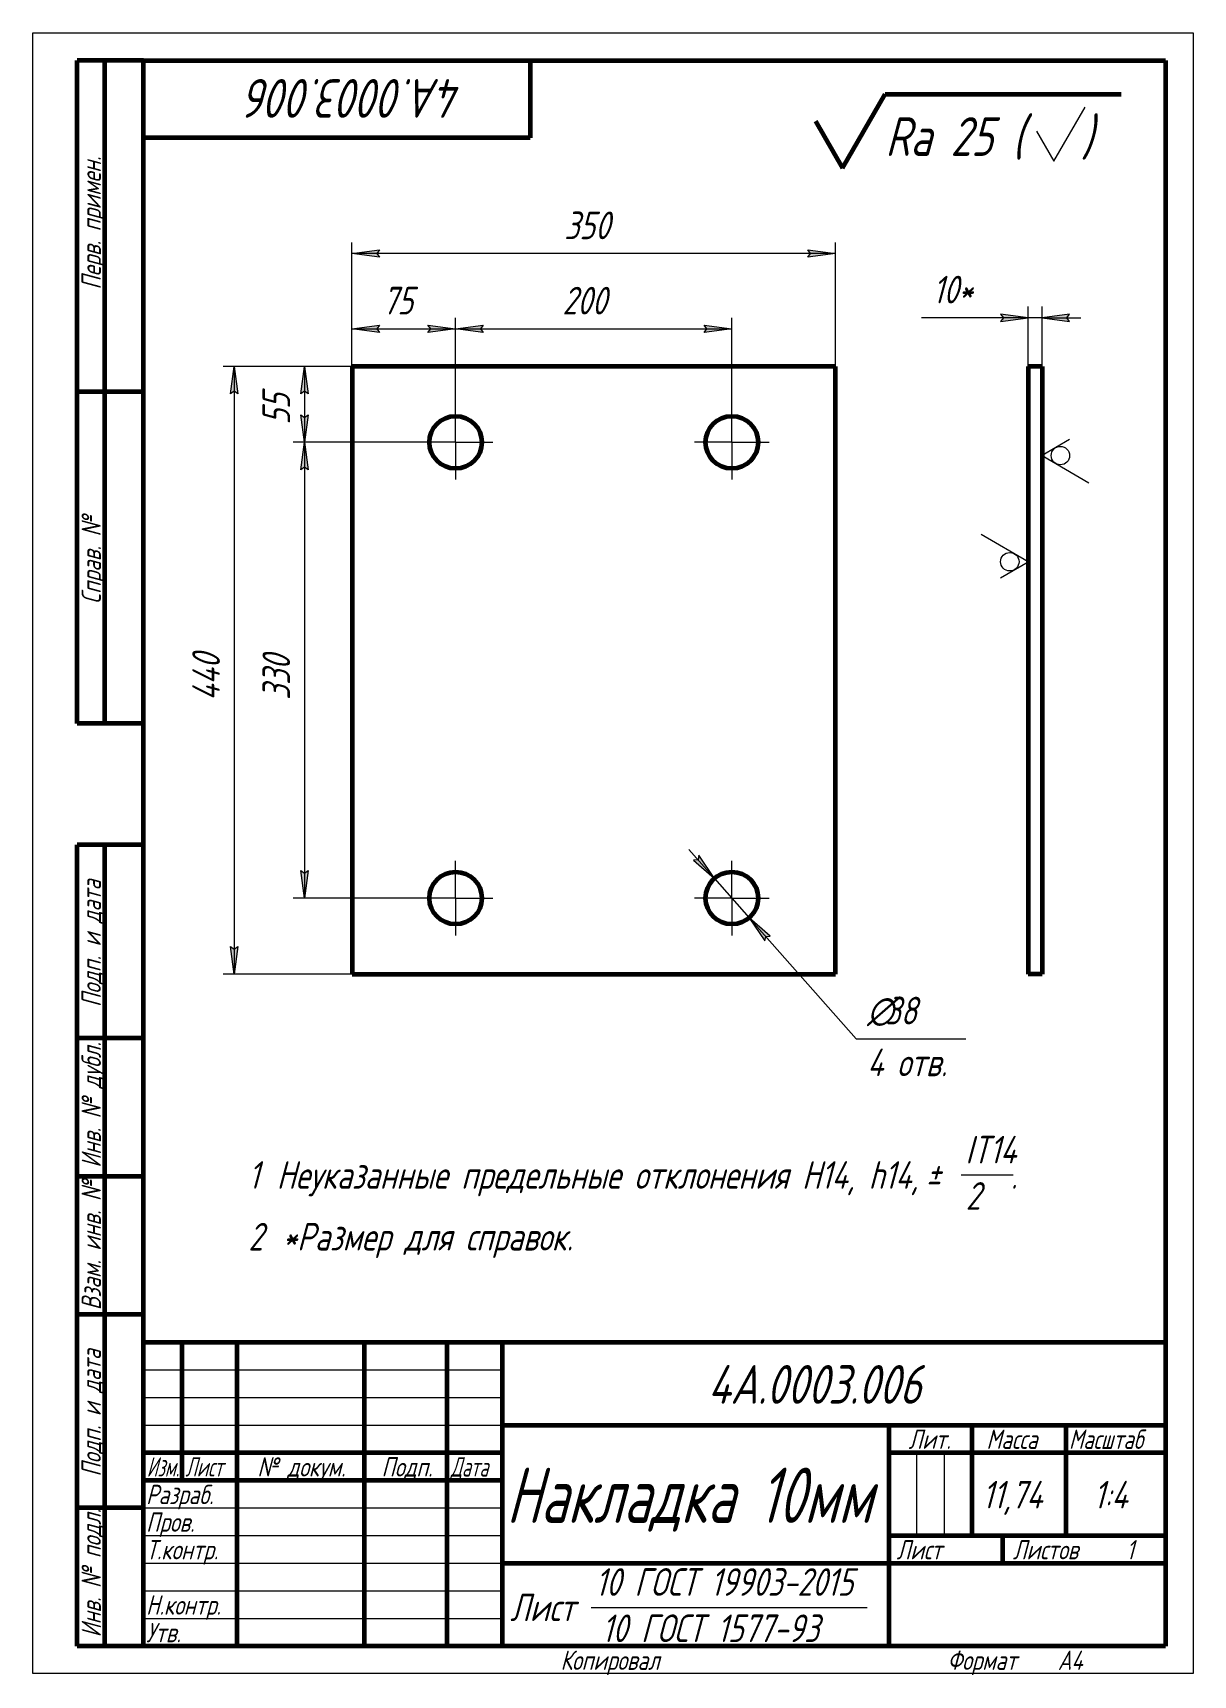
# Model space of a CAD drawing. Header units: millimetres. Extents: x 0 to 210, y 0 to 297.
import ezdxf

# ---------------------------------------------------------------- set-up
doc = ezdxf.new("R2010")
doc.units = ezdxf.units.MM
for name, pattern in [('K5LT_AXLED', [12, 7.5, -1.5, 1.5, -1.5]), ('K5LT_BASIC', [0]), ('K5LT_THIN', [0])]:
    doc.linetypes.add(name, pattern=pattern)
doc.layers.add('Системный слой', color=7, linetype='Continuous')
doc.layers.add('Системный слой (1)', color=7, linetype='Continuous', true_color=0x6c6c6c)
doc.styles.add('KDIMTEXTSTYLE', font='GOST_AU.SHX', dxfattribs={"width": 0.96, "oblique": 15, "height": 5})
doc.styles.add('KTEXTSTYLE', font='GOST_AU.SHX', dxfattribs={"width": 0.96, "height": 5})
doc.dimstyles.new('KDIMSTYLE (0.25)', dxfattribs={"dimtxt": 5, "dimasz": 1, "dimexe": 2, "dimexo": 0, "dimgap": 1, "dimtad": 1, "dimlfac": 4, "dimtxsty": 'KDIMTEXTSTYLE', "dimsah": 1, "dimcen": 0, "dimdle": 1, "dimadec": 0, "dimazin": 0, "dimtfac": 0.667, "dimtmove": 0, "dimatfit": 3, "dimfxl": 1, "dimtvp": 1, "dimtolj": 1, "dimtzin": 0, "dimarcsym": 0})

# ---------------------------------------------------------------- blocks, each defined once
blk = doc.blocks.new('D0')
at = {"layer": 'Системный слой (1)'}
for points in [[(123.37, 143.94), (120.55, 148.13), (120.39, 147.32), (119.57, 147.26)], [(133.46, 133.51), (129.66, 136.82), (132.48, 132.64), (132.64, 133.45)]]:
    blk.add_hatch(color=7, dxfattribs=at).paths.add_polyline_path(points)
at = {"layer": 'Системный слой (1)', "color": 7, "linetype": 'K5LT_THIN', "lineweight": 18}
for p, q in [((123.37, 143.94), (118.73, 149.19)), ((120.39, 147.32), (119.57, 147.26)), ((119.57, 147.26), (123.37, 143.94)), ((120.55, 148.13), (120.39, 147.32)), ((123.37, 143.94), (120.55, 148.13)), ((123.37, 143.94), (129.66, 136.82)), ((129.66, 136.82), (132.48, 132.64)), ((133.46, 133.51), (129.66, 136.82)), ((129.66, 136.82), (134.29, 131.58)), ((129.66, 136.82), (149, 114.93)), ((132.48, 132.64), (132.64, 133.45)), ((132.64, 133.45), (133.46, 133.51))]:
    blk.add_line(p, q, dxfattribs=at)
blk.add_wipeout([(151, 106.55), (151, 123.32), (166.24, 123.32), (166.24, 106.55)]).dxf.layer = 'Системный слой (1)'
blk.add_line((149, 114.93), (168.87, 114.93), dxfattribs=at)
at = {"layer": 'Системный слой (1)', "color": 7, "char_height": 5, "attachment_point": 1, "style": 'KTEXTSTYLE'}
for s, insert in [('\\H5.0;\\W1.000;\\Q15;\\Q15;\\W0.965;∅', (151, 122.52)), ('\\H5.0;\\W1.000;\\Q15;\\Q15;\\W0.965;38', (154.31, 122.52)), ('\\H5.0;\\W1.000;\\Q15;\\Q15;\\W0.965;4 отв.', (151, 113.14))]:
    blk.add_mtext(s, dxfattribs=dict(at, insert=insert))
blk = doc.blocks.new('KDIMARROW_01')
at = {"layer": 'Системный слой'}
blk.add_hatch(color=0, dxfattribs=at).paths.add_polyline_path([(0, 0), (-5, 0.66), (-4.5, 0), (-5, -0.66)])
at = {"layer": 'Системный слой', "color": 0, "linetype": 'K5LT_THIN', "lineweight": 18}
for p, q in [((-4.5, 0), (-5, 0.66)), ((-5, 0.66), (0, 0)), ((0, 0), (-5, -0.66)), ((-5, -0.66), (-4.5, 0)), ((0, 0), (-1, 0))]:
    blk.add_line(p, q, dxfattribs=at)
blk = doc.blocks.new('D1')
at = {"layer": 'Системный слой (1)'}
for points in [[(62.76, 256.4), (62.26, 257.06), (62.76, 257.72), (57.76, 257.06)], [(145.26, 257.06), (140.26, 257.72), (140.76, 257.06), (140.26, 256.4)]]:
    blk.add_hatch(color=7, dxfattribs=at).paths.add_polyline_path(points)
at = {"layer": 'Системный слой (1)', "color": 7, "linetype": 'K5LT_THIN', "lineweight": 18}
for p, q in [((57.76, 236.63), (57.76, 259.06)), ((145.26, 236.63), (145.26, 259.06)), ((57.76, 257.06), (62.76, 257.72)), ((62.76, 256.4), (57.76, 257.06)), ((62.76, 257.72), (62.26, 257.06)), ((62.26, 257.06), (62.76, 256.4)), ((140.76, 257.06), (140.26, 257.72)), ((140.26, 257.72), (145.26, 257.06)), ((145.26, 257.06), (140.26, 256.4)), ((140.26, 256.4), (140.76, 257.06))]:
    blk.add_line(p, q, dxfattribs=at)
blk.add_wipeout([(96.17, 258.06), (96.17, 265.44), (106.43, 265.44), (106.43, 258.06)]).dxf.layer = 'Системный слой (1)'
blk.add_line((145.26, 257.06), (57.76, 257.06), dxfattribs=at)
at = {"layer": 'Системный слой (1)', "color": 7, "insert": (96.17, 264.65), "char_height": 5, "attachment_point": 1, "style": 'KTEXTSTYLE'}
blk.add_mtext('\\H5.0;\\W1.000;\\Q15;\\Q15;\\W0.965;350', dxfattribs=at)
blk = doc.blocks.new('D2')
at = {"layer": 'Системный слой (1)'}
for points in [[(81.51, 242.78), (81.01, 243.44), (81.51, 244.1), (76.51, 243.44)], [(121.51, 242.78), (126.51, 243.44), (121.51, 244.1), (122.01, 243.44)]]:
    blk.add_hatch(color=7, dxfattribs=at).paths.add_polyline_path(points)
at = {"layer": 'Системный слой (1)', "color": 7, "linetype": 'K5LT_THIN', "lineweight": 18}
for p, q in [((76.51, 222.88), (76.51, 245.44)), ((76.51, 243.44), (81.51, 244.1)), ((81.51, 244.1), (81.01, 243.44)), ((122.01, 243.44), (121.51, 244.1)), ((121.51, 244.1), (126.51, 243.44)), ((126.51, 222.88), (126.51, 245.44)), ((81.51, 242.78), (76.51, 243.44)), ((81.01, 243.44), (81.51, 242.78)), ((126.51, 243.44), (121.51, 242.78)), ((121.51, 242.78), (122.01, 243.44))]:
    blk.add_line(p, q, dxfattribs=at)
blk.add_wipeout([(95.84, 244.44), (95.84, 251.82), (106.73, 251.82), (106.73, 244.44)]).dxf.layer = 'Системный слой (1)'
blk.add_line((76.51, 243.44), (126.51, 243.44), dxfattribs=at)
at = {"layer": 'Системный слой (1)', "color": 7, "insert": (95.84, 251.03), "char_height": 5, "attachment_point": 1, "style": 'KTEXTSTYLE'}
blk.add_mtext('\\H5.0;\\W1.000;\\Q15;\\Q15;\\W0.965;200', dxfattribs=at)
blk = doc.blocks.new('D3')
at = {"layer": 'Системный слой (1)'}
for points in [[(37.1, 231.63), (36.44, 236.63), (35.78, 231.63), (36.44, 232.13)], [(36.44, 126.63), (37.1, 131.63), (36.44, 131.13), (35.78, 131.63)]]:
    blk.add_hatch(color=7, dxfattribs=at).paths.add_polyline_path(points)
at = {"layer": 'Системный слой (1)', "color": 7, "linetype": 'K5LT_THIN', "lineweight": 18}
for p, q in [((57.76, 236.63), (34.44, 236.63)), ((35.78, 231.63), (36.44, 236.63)), ((36.44, 236.63), (37.1, 231.63)), ((36.44, 232.13), (35.78, 231.63)), ((37.1, 231.63), (36.44, 232.13)), ((36.44, 126.63), (35.78, 131.63)), ((35.78, 131.63), (36.44, 131.13)), ((36.44, 131.13), (37.1, 131.63)), ((37.1, 131.63), (36.44, 126.63)), ((57.76, 126.63), (34.44, 126.63))]:
    blk.add_line(p, q, dxfattribs=at)
blk.add_wipeout([(35.44, 176.09), (28.06, 176.09), (28.06, 186.73), (35.44, 186.73)]).dxf.layer = 'Системный слой (1)'
blk.add_line((36.44, 236.63), (36.44, 126.63), dxfattribs=at)
at = {"layer": 'Системный слой (1)', "color": 7, "insert": (28.85, 176.09), "char_height": 5, "attachment_point": 1, "rotation": 90, "style": 'KTEXTSTYLE'}
blk.add_mtext('\\H5.0;\\W1.000;\\Q15;\\Q15;\\W0.965;440', dxfattribs=at)
blk = doc.blocks.new('D4')
at = {"layer": 'Системный слой (1)'}
for points in [[(49.8, 217.88), (49.14, 222.88), (48.49, 217.88), (49.14, 218.38)], [(49.14, 140.38), (49.8, 145.38), (49.14, 144.88), (48.49, 145.38)]]:
    blk.add_hatch(color=7, dxfattribs=at).paths.add_polyline_path(points)
at = {"layer": 'Системный слой (1)', "color": 7, "linetype": 'K5LT_THIN', "lineweight": 18}
for p, q in [((76.51, 222.88), (47.14, 222.88)), ((48.49, 217.88), (49.14, 222.88)), ((49.14, 222.88), (49.8, 217.88)), ((49.14, 218.38), (48.49, 217.88)), ((49.8, 217.88), (49.14, 218.38)), ((49.14, 140.38), (48.49, 145.38)), ((48.49, 145.38), (49.14, 144.88)), ((49.14, 144.88), (49.8, 145.38)), ((49.8, 145.38), (49.14, 140.38)), ((76.51, 140.38), (47.14, 140.38))]:
    blk.add_line(p, q, dxfattribs=at)
blk.add_wipeout([(48.14, 176.23), (40.76, 176.23), (40.76, 186.61), (48.14, 186.61)]).dxf.layer = 'Системный слой (1)'
blk.add_line((49.14, 222.88), (49.14, 140.38), dxfattribs=at)
at = {"layer": 'Системный слой (1)', "color": 7, "insert": (41.56, 176.23), "char_height": 5, "attachment_point": 1, "rotation": 90, "style": 'KTEXTSTYLE'}
blk.add_mtext('\\H5.0;\\W1.000;\\Q15;\\Q15;\\W0.965;330', dxfattribs=at)
blk = doc.blocks.new('D5')
at = {"layer": 'Системный слой (1)', "color": 7, "linetype": 'K5LT_THIN', "lineweight": 18}
for p, q in [((57.76, 236.63), (47.14, 236.63)), ((76.51, 222.88), (47.14, 222.88))]:
    blk.add_line(p, q, dxfattribs=at)
blk.add_wipeout([(48.14, 226.07), (40.76, 226.07), (40.76, 233.15), (48.14, 233.15)]).dxf.layer = 'Системный слой (1)'
at = {"layer": 'Системный слой (1)'}
for points in [[(49.8, 231.63), (49.14, 236.63), (48.49, 231.63), (49.14, 232.13)], [(49.14, 222.88), (49.8, 227.88), (49.14, 227.38), (48.49, 227.88)]]:
    blk.add_hatch(color=7, dxfattribs=at).paths.add_polyline_path(points)
at = {"layer": 'Системный слой (1)', "color": 7, "linetype": 'K5LT_THIN', "lineweight": 18}
for p, q in [((48.49, 231.63), (49.14, 236.63)), ((49.14, 236.63), (49.8, 231.63)), ((49.14, 236.63), (49.14, 222.88)), ((49.14, 232.13), (48.49, 231.63)), ((49.8, 231.63), (49.14, 232.13)), ((49.14, 222.88), (48.49, 227.88)), ((48.49, 227.88), (49.14, 227.38)), ((49.14, 227.38), (49.8, 227.88)), ((49.8, 227.88), (49.14, 222.88))]:
    blk.add_line(p, q, dxfattribs=at)
at = {"layer": 'Системный слой (1)', "color": 7, "insert": (41.56, 226.07), "char_height": 5, "attachment_point": 1, "rotation": 90, "style": 'KTEXTSTYLE'}
blk.add_mtext('\\H5.0;\\W1.000;\\Q15;\\Q15;\\W0.965;55', dxfattribs=at)
blk = doc.blocks.new('D6')
at = {"layer": 'Системный слой (1)', "color": 7, "linetype": 'K5LT_THIN', "lineweight": 18}
for p, q in [((57.76, 236.63), (57.76, 245.44)), ((76.51, 222.88), (76.51, 245.44))]:
    blk.add_line(p, q, dxfattribs=at)
blk.add_wipeout([(63.25, 244.44), (63.25, 251.82), (70.71, 251.82), (70.71, 244.44)]).dxf.layer = 'Системный слой (1)'
at = {"layer": 'Системный слой (1)'}
for points in [[(62.76, 242.78), (62.26, 243.44), (62.76, 244.1), (57.76, 243.44)], [(76.51, 243.44), (71.51, 244.1), (72.01, 243.44), (71.51, 242.78)]]:
    blk.add_hatch(color=7, dxfattribs=at).paths.add_polyline_path(points)
at = {"layer": 'Системный слой (1)', "color": 7, "linetype": 'K5LT_THIN', "lineweight": 18}
for p, q in [((57.76, 243.44), (62.76, 244.1)), ((62.76, 244.1), (62.26, 243.44)), ((72.01, 243.44), (71.51, 244.1)), ((71.51, 244.1), (76.51, 243.44)), ((62.76, 242.78), (57.76, 243.44)), ((57.76, 243.44), (76.51, 243.44)), ((62.26, 243.44), (62.76, 242.78)), ((76.51, 243.44), (71.51, 242.78)), ((71.51, 242.78), (72.01, 243.44))]:
    blk.add_line(p, q, dxfattribs=at)
at = {"layer": 'Системный слой (1)', "color": 7, "insert": (63.25, 251.03), "char_height": 5, "attachment_point": 1, "style": 'KTEXTSTYLE'}
blk.add_mtext('\\H5.0;\\W1.000;\\Q15;\\Q15;\\W0.965;75', dxfattribs=at)
blk = doc.blocks.new('U0')
at = {"layer": 'Системный слой (1)', "color": 30, "linetype": 'K5LT_AXLED', "lineweight": 18, "true_color": 0xff8000}
for q in [(76.51, 147.13), (69.76, 140.38), (83.26, 140.38), (76.51, 133.63)]:
    blk.add_line((76.51, 140.38), q, dxfattribs=at)
blk = doc.blocks.new('U1')
at = {"layer": 'Системный слой (1)', "color": 30, "linetype": 'K5LT_AXLED', "lineweight": 18, "true_color": 0xff8000}
for q in [(76.51, 229.63), (69.76, 222.88), (83.26, 222.88), (76.51, 216.13)]:
    blk.add_line((76.51, 222.88), q, dxfattribs=at)
blk = doc.blocks.new('U2')
at = {"layer": 'Системный слой (1)', "color": 30, "linetype": 'K5LT_AXLED', "lineweight": 18, "true_color": 0xff8000}
for q in [(126.51, 147.13), (119.76, 140.38), (133.26, 140.38), (126.51, 133.63)]:
    blk.add_line((126.51, 140.38), q, dxfattribs=at)
blk = doc.blocks.new('U3')
at = {"layer": 'Системный слой (1)', "color": 30, "linetype": 'K5LT_AXLED', "lineweight": 18, "true_color": 0xff8000}
for q in [(126.51, 229.63), (119.76, 222.88), (133.26, 222.88), (126.51, 216.13)]:
    blk.add_line((126.51, 222.88), q, dxfattribs=at)
blk = doc.blocks.new('D7')
at = {"layer": 'Системный слой (1)'}
for points in [[(175.15, 244.78), (180.15, 245.44), (175.15, 246.1), (175.65, 245.44)], [(187.15, 245.44), (187.65, 246.1), (182.65, 245.44), (187.65, 244.78)]]:
    blk.add_hatch(color=7, dxfattribs=at).paths.add_polyline_path(points)
at = {"layer": 'Системный слой (1)', "color": 7, "linetype": 'K5LT_THIN', "lineweight": 18}
for p, q in [((180.15, 236.63), (180.15, 247.44)), ((182.65, 236.63), (182.65, 247.44)), ((180.15, 245.44), (175.15, 246.1)), ((175.15, 246.1), (175.65, 245.44)), ((175.65, 245.44), (175.15, 244.78)), ((175.15, 244.78), (180.15, 245.44)), ((180.15, 245.44), (175.15, 245.44)), ((182.65, 245.44), (180.15, 245.44)), ((187.65, 246.1), (182.65, 245.44)), ((182.65, 245.44), (187.65, 244.78)), ((182.65, 245.44), (189.65, 245.44)), ((187.15, 245.44), (187.65, 246.1)), ((187.65, 244.78), (187.15, 245.44))]:
    blk.add_line(p, q, dxfattribs=at)
blk.add_wipeout([(162.86, 246.44), (162.86, 253.82), (172.74, 253.82), (172.74, 246.44)]).dxf.layer = 'Системный слой (1)'
for p, q in [((175.15, 245.44), (160.86, 245.44)), ((180.15, 245.44), (173.15, 245.44))]:
    blk.add_line(p, q, dxfattribs=at)
at = {"layer": 'Системный слой (1)', "color": 7, "insert": (162.86, 253.03), "char_height": 5, "attachment_point": 1, "style": 'KTEXTSTYLE'}
blk.add_mtext('\\H5.0;\\W1.000;\\Q15;\\Q15;\\W0.965;10*', dxfattribs=at)
blk = doc.blocks.new('U4')
at = {"layer": 'Системный слой (1)', "color": 7, "linetype": 'K5LT_THIN', "lineweight": 18}
for p, q in [((180.15, 201.27), (171.65, 206.18)), ((175.15, 198.38), (180.15, 201.27))]:
    blk.add_line(p, q, dxfattribs=at)
blk.add_arc((176.82, 201.27), 1.67, 0, 360, dxfattribs=at)
blk = doc.blocks.new('U5')
at = {"layer": 'Системный слой (1)', "color": 7, "linetype": 'K5LT_THIN', "lineweight": 18}
for p, q in [((187.65, 223.37), (182.65, 220.48)), ((182.65, 220.48), (191.15, 215.57))]:
    blk.add_line(p, q, dxfattribs=at)
blk.add_arc((185.98, 220.48), 1.67, 0, 360, dxfattribs=at)
blk = doc.blocks.new('U6')
at = {"color": 7, "linetype": 'K5LT_THIN', "lineweight": 18}
for p, q in [((0, 0), (0, 297)), ((0, 297), (210, 297)), ((210, 297), (210, 0)), ((20, 55), (85, 55)), ((20, 50), (85, 50)), ((20, 45), (85, 45)), ((159.96, 25), (159.96, 40)), ((164.98, 25), (164.98, 40)), ((20, 30), (85, 30)), ((20, 25), (85, 25)), ((20, 20), (85, 20)), ((20, 15), (85, 15)), ((101.03, 12), (151.03, 12)), ((20, 10), (85, 10)), ((210, 0), (0, 0))]:
    blk.add_line(p, q, dxfattribs=at)
at = {"color": 150, "linetype": 'K5LT_BASIC', "lineweight": 60, "true_color": 0x0080ff}
for p, q in [((8, 172), (8, 292)), ((20, 292), (8, 292)), ((13, 172), (13, 292)), ((20, 5), (20, 292)), ((20, 292), (205, 292)), ((90, 292), (90, 278)), ((205, 292), (205, 5)), ((90, 278), (20, 278)), ((20, 232), (8, 232)), ((20, 172), (8, 172)), ((8, 5), (8, 150)), ((20, 150), (8, 150)), ((13, 5), (13, 150)), ((20, 115), (8, 115)), ((20, 90), (8, 90)), ((20, 65), (8, 65)), ((20, 60), (205, 60)), ((20, 5), (20, 60)), ((27, 35), (27, 60)), ((37, 5), (37, 60)), ((60, 5), (60, 60)), ((75, 5), (75, 60)), ((85, 5), (85, 60)), ((85, 45), (205, 45)), ((155, 5), (155, 45)), ((170, 25), (170, 45)), ((187, 25), (187, 45)), ((20, 40), (85, 40)), ((155, 40), (170, 40)), ((170, 40), (205, 40)), ((20, 35), (85, 35)), ((20, 30), (8, 30)), ((155, 25), (205, 25)), ((175.57, 20), (175.57, 25)), ((85, 20), (155, 20)), ((155, 20), (205, 20)), ((20, 5), (8, 5)), ((205, 5), (20, 5))]:
    blk.add_line(p, q, dxfattribs=at)
at = {"color": 7, "attachment_point": 1, "style": 'KTEXTSTYLE'}
for s, insert, char_height, rotation in [('\\H5.0;\\W1.000;\\Q15;\\Q15;\\W0.965;\\H7.00;4А.0003.006', (77.85, 281.64), 7, 180), ('\\H5.0;\\W1.000;\\Q15;\\Q15;\\W0.965;\\H3.50;Перв. примен.', (8.82, 250.52), 3.5, 90), ('\\H5.0;\\W1.000;\\Q15;\\Q15;\\W0.965;\\H3.50;Справ. №', (8.82, 193.63), 3.5, 90), ('\\H5.0;\\W1.000;\\Q15;\\Q15;\\W0.965;\\H3.50;Подп. и дата', (8.82, 120.66), 3.5, 90), ('\\H5.0;\\W1.000;\\Q15;\\Q15;\\W0.965;\\H3.50;Инв. № дубл.', (8.82, 91.57), 3.5, 90), ('\\H5.0;\\W1.000;\\Q15;\\Q15;\\W0.965;\\H3.50;Взам. инв. №', (8.82, 65.8), 3.5, 90), ('\\H5.0;\\W1.000;\\Q15;\\Q15;\\W0.965;\\H3.50;Подп. и дата', (8.82, 35.66), 3.5, 90), ('\\H5.0;\\W1.000;\\Q15;\\Q15;\\W0.965;\\H3.50;Инв. № подл.', (8.82, 6.57), 3.5, 90)]:
    blk.add_mtext(s, dxfattribs=dict(at, insert=insert, char_height=char_height, rotation=rotation))
for s, insert, char_height in [('\\H5.0;\\W1.000;\\Q15;\\Q15;\\W0.965;\\H7.00;4А.0003.006', (122.15, 55.86), 7), ('\\H5.0;\\W1.000;\\Q15;\\Q15;\\W0.965;\\H3.50;Лит.', (158.47, 44.18), 3.5), ('\\H5.0;\\W1.000;\\Q15;\\Q15;\\W0.965;\\H3.50;Масса', (172.58, 44.18), 3.5), ('\\H5.0;\\W1.000;\\Q15;\\Q15;\\W0.930;\\H3.50;Масштаб', (187.52, 44.18), 3.5), ('\\H5.0;\\W1.000;\\Q15;\\Q15;\\W0.784;\\H3.50;Изм.', (20.62, 39.18), 3.5), ('\\H5.0;\\W1.000;\\Q15;\\Q15;\\W0.799;\\H3.50;Лист', (27.61, 39.18), 3.5), ('\\H5.0;\\W1.000;\\Q15;\\Q15;\\W0.965;\\H3.50;№ докум.', (40.63, 39.18), 3.5), ('\\H5.0;\\W1.000;\\Q15;\\Q15;\\W0.965;\\H3.50;Подп.', (63.1, 39.18), 3.5), ('\\H5.0;\\W1.000;\\Q15;\\Q15;\\W0.799;\\H3.50;Дата', (75.61, 39.18), 3.5), ('\\H5.0;\\W1.000;\\Q15;\\Q15;\\W0.863;\\H10.00;Накладка 10мм', (85.69, 37.29), 10), ('\\H5.0;\\W1.000;\\Q15;\\Q15;\\W0.965;\\H3.50;Разраб.', (20.5, 34.18), 3.5), ('\\H5.0;\\W1.000;\\Q15;\\Q15;\\W0.965;11,74', (171.84, 34.9), 5), ('\\H5.0;\\W1.000;\\Q15;\\Q15;\\W0.965;{\\c16711680;1:4}', (191.98, 34.9), 5), ('\\H5.0;\\W1.000;\\Q15;\\Q15;\\W0.965;\\H3.50;Пров.', (20.5, 29.18), 3.5), ('\\H5.0;\\W1.000;\\Q15;\\Q15;\\W0.965;\\H3.50;Т.контр.', (20.5, 24.18), 3.5), ('\\H5.0;\\W1.000;\\Q15;\\Q15;\\W0.965;\\H3.50;Лист', (156.32, 24.18), 3.5), ('\\H5.0;\\W1.000;\\Q15;\\Q15;\\W0.965;\\H3.50;Листов', (177.36, 24.18), 3.5), ('\\H5.0;\\W1.000;\\Q15;\\Q15;\\W0.965;\\H3.50;1', (197.91, 24.18), 3.5), ('\\H5.0;\\W1.000;\\Q15;\\Q15;\\W0.965;10 ГОСТ 19903-2015', (101.79, 19.09), 5), ('\\H5.0;\\W1.000;\\Q15;\\Q15;\\W0.965;\\H3.50;Н.контр.', (20.5, 14.18), 3.5), ('\\H5.0;\\W1.000;\\Q15;\\Q15;\\W0.965;Лист', (86.39, 14.5), 5), ('\\H5.0;\\W1.000;\\Q15;\\Q15;\\W0.965;\\H3.50;Утв.', (20.5, 9.18), 3.5), ('\\H5.0;\\W1.000;\\Q15;\\Q15;\\W0.965;10 ГОСТ 1577-93', (102.97, 10.71), 5), ('\\H5.0;\\W1.000;\\Q15;\\Q15;\\W0.965;\\H3.50;Копировал', (95.5, 4.18), 3.5), ('\\H5.0;\\W1.000;\\Q15;\\Q15;\\W0.965;\\H3.50;Формат', (165.5, 4.18), 3.5), ('\\H5.0;\\W1.000;\\Q15;\\Q15;\\W0.965;\\H3.50;A4', (185.5, 4.18), 3.5)]:
    blk.add_mtext(s, dxfattribs=dict(at, insert=insert, char_height=char_height))
blk = doc.blocks.new('U7')
at = {"color": 7, "linetype": 'K5LT_THIN', "lineweight": 18}
blk.add_line((168.03, 90.26), (177.42, 90.26), dxfattribs=at)
at = {"color": 7, "char_height": 5, "attachment_point": 1, "style": 'KTEXTSTYLE'}
for s, insert in [('\\H5.0;\\W1.000;\\Q15;\\Q15;\\W0.965;IT14', (168.79, 97.35)), ('\\H5.0;\\W1.000;\\Q15;\\Q15;\\W0.965;1', (39, 92.76)), ('\\H5.0;\\W1.000;\\Q15;\\Q15;\\W0.965;Неуказанные предельные отклонения H14, h14, ', (44.12, 92.76)), ('\\H5.0;\\W1.000;\\Q15;\\Q15;\\W0.965; ', (164.5, 92.76)), ('\\H5.0;\\W1.000;\\Q15;\\Q15;\\W0.965;±', (161.59, 92.76)), ('\\H5.0;\\W1.000;\\Q15;\\Q15;\\W0.965;2', (168.85, 88.97)), ('\\H5.0;\\W1.000;\\Q15;\\Q15;\\W0.965;.', (177.01, 92.76)), ('\\H5.0;\\W1.000;\\Q15;\\Q15;\\W0.965;2', (39, 81.59)), ('\\H5.0;\\W1.000;\\Q15;\\Q15;\\W0.965;*Размер для справок.', (45.17, 81.59))]:
    blk.add_mtext(s, dxfattribs=dict(at, insert=insert))
blk = doc.blocks.new('U8')
at = {"color": 150, "linetype": 'K5LT_BASIC', "lineweight": 60, "true_color": 0x0080ff}
for p, q in [((146.55, 272.51), (154.28, 285.91)), ((154.28, 285.91), (197, 285.91)), ((141.64, 281.01), (146.55, 272.51))]:
    blk.add_line(p, q, dxfattribs=at)
at = {"color": 7, "linetype": 'K5LT_THIN', "lineweight": 18}
for p, q in [((184.77, 273.77), (190.45, 283.57)), ((181.67, 279.21), (184.77, 273.77))]:
    blk.add_line(p, q, dxfattribs=at)
at = {"color": 7, "char_height": 7, "attachment_point": 1, "style": 'KTEXTSTYLE'}
for s, insert in [('\\H5.0;\\W1.000;\\Q15;\\Q15;\\W0.965;\\H7.00;Ra 25 (', (154.28, 281.73)), ('\\H5.0;\\W1.000;\\Q15;\\Q15;\\W0.965;\\H7.00;)', (189.75, 281.73))]:
    blk.add_mtext(s, dxfattribs=dict(at, insert=insert))

msp = doc.modelspace()

# ---------------------------------------------------------------- linework, layer by layer
at = {"layer": 'Системный слой (1)', "color": 150, "linetype": 'K5LT_BASIC', "lineweight": 60, "true_color": 0x0080ff}
for p, q in [((57.7643, 236.6341), (57.7643, 126.6341)), ((145.2643, 236.6341), (57.7643, 236.6341)), ((145.2643, 126.6341), (145.2643, 236.6341)), ((180.1495, 236.6341), (180.1495, 126.6341)), ((182.6495, 236.6341), (180.1495, 236.6341)), ((182.6495, 236.6341), (182.6495, 126.6341)), ((57.7643, 126.6341), (145.2643, 126.6341)), ((182.6495, 126.6341), (180.1495, 126.6341))]:
    msp.add_line(p, q, dxfattribs=at)

# ---------------------------------------------------------------- block references
msp.add_blockref('U8', (0, 0))
at = {"layer": 'Системный слой (1)'}
for name in ['U5', 'U4']:
    msp.add_blockref(name, (0, 0), dxfattribs=at)

# ---------------------------------------------------------------- next in the draw order: dimensions: what is measured, and where the dimension line sits
at = {"layer": 'Системный слой (1)', "color": 7}
for base, p1, p2, override, picture, middle in [((145.2643, 257.0588), (57.7643, 236.6341), (145.2643, 236.6341), {"dimexo": 0, "dimpost": '\\H5.0;\\W0.965;\\Q15;<>', "dimblk1": 'KDIMARROW_01', "dimblk2": 'KDIMARROW_01', "dimse1": 0, "dimse2": 0, "dimclrt": 7, "dimtol": 1, "dimtp": 0, "dimtm": 0, "dimtdec": 5, "dimtolj": 1}, 'D1', (101.5143, 257.0588)), ((182.6495, 245.4375), (180.1495, 236.6341), (182.6495, 236.6341), {"dimexo": 0, "dimtoh": 1, "dimpost": '\\H5.0;\\W0.965;\\Q15;<>\\H5.0;\\W0.965;\\Q15;\\Q15;*', "dimblk1": 'KDIMARROW_01', "dimblk2": 'KDIMARROW_01', "dimse1": 0, "dimse2": 0, "dimclrt": 7, "dimtol": 1, "dimtp": 0, "dimtm": 0, "dimtdec": 5, "dimtmove": 1, "dimtolj": 1}, 'D7', (168.0062, 245.4375))]:
    dim = msp.add_linear_dim(base=base, p1=p1, p2=p2, angle=180, dimstyle='KDIMSTYLE (0.25)', override=override, dxfattribs=at)
    dim.commit()
    dim.dimension.update_dxf_attribs({"geometry": picture, "text_midpoint": middle, "dimtype": 160})
dim = msp.add_diameter_dim_2p(p1=(113.9348, 154.6233), p2=(139.0939, 126.1449), dimstyle='KDIMSTYLE (0.25)', override={"dimtih": 1, "dimtoh": 1, "dimpost": '\\H5.0;\\W0.965;\\Q15;<>\\X\\H5.0;\\W0.965;\\Q15;\\Q15;4 отв.', "dimblk1": 'KDIMARROW_01', "dimblk2": 'KDIMARROW_01', "dimclrt": 7, "dimtol": 1, "dimtp": 0, "dimtm": 0, "dimtdec": 5, "dimtmove": 1, "dimatfit": 2, "dimtolj": 1}, dxfattribs=at)
dim.commit()
dim.dimension.update_dxf_attribs({"geometry": 'D0', "text_midpoint": (150.9978, 114.9343)})

# ---------------------------------------------------------------- next in the draw order: linework, layer by layer
at = {"layer": 'Системный слой (1)', "color": 150, "linetype": 'K5LT_BASIC', "lineweight": 60, "true_color": 0x0080ff}
msp.add_circle((126.5143, 140.3841), 4.75, dxfattribs=at)

# ---------------------------------------------------------------- next in the draw order: block references
msp.add_blockref('U7', (0, 0))
at = {"layer": 'Системный слой (1)'}
msp.add_blockref('U2', (0, 0), dxfattribs=at)

# ---------------------------------------------------------------- next in the draw order: dimensions: what is measured, and where the dimension line sits
at = {"layer": 'Системный слой (1)', "color": 7}
dim = msp.add_linear_dim(base=(76.5143, 243.4375), p1=(126.5143, 222.8841), p2=(76.5143, 222.8841), dimstyle='KDIMSTYLE (0.25)', override={"dimexo": 0, "dimpost": '\\H5.0;\\W0.965;\\Q15;<>', "dimblk1": 'KDIMARROW_01', "dimblk2": 'KDIMARROW_01', "dimse1": 0, "dimse2": 0, "dimclrt": 7, "dimtol": 1, "dimtp": 0, "dimtm": 0, "dimtdec": 5, "dimtolj": 1}, dxfattribs=at)
dim.commit()
dim.dimension.update_dxf_attribs({"geometry": 'D2', "text_midpoint": (101.5143, 243.4375), "dimtype": 160})
dim = msp.add_linear_dim(base=(36.4395, 236.6341), p1=(57.7643, 126.6341), p2=(57.7643, 236.6341), angle=270, dimstyle='KDIMSTYLE (0.25)', override={"dimexo": 0, "dimpost": '\\H5.0;\\W0.965;\\Q15;<>', "dimblk1": 'KDIMARROW_01', "dimblk2": 'KDIMARROW_01', "dimse1": 0, "dimse2": 0, "dimclrt": 7, "dimtol": 1, "dimtp": 0, "dimtm": 0, "dimtdec": 5, "dimtolj": 1}, dxfattribs=at)
dim.commit()
dim.dimension.update_dxf_attribs({"geometry": 'D3', "text_midpoint": (36.4395, 181.6341), "dimtype": 160})

# ---------------------------------------------------------------- next in the draw order: linework, layer by layer
at = {"layer": 'Системный слой (1)', "color": 150, "linetype": 'K5LT_BASIC', "lineweight": 60, "true_color": 0x0080ff}
msp.add_circle((126.5143, 222.8841), 4.75, dxfattribs=at)

# ---------------------------------------------------------------- next in the draw order: block references
at = {"layer": 'Системный слой (1)'}
msp.add_blockref('U3', (0, 0), dxfattribs=at)

# ---------------------------------------------------------------- next in the draw order: dimensions: what is measured, and where the dimension line sits
at = {"layer": 'Системный слой (1)', "color": 7}
dim = msp.add_linear_dim(base=(49.1433, 222.8841), p1=(76.5143, 140.3841), p2=(76.5143, 222.8841), angle=90, dimstyle='KDIMSTYLE (0.25)', override={"dimexo": 0, "dimpost": '\\H5.0;\\W0.965;\\Q15;<>', "dimblk1": 'KDIMARROW_01', "dimblk2": 'KDIMARROW_01', "dimse1": 0, "dimse2": 0, "dimclrt": 7, "dimtol": 1, "dimtp": 0, "dimtm": 0, "dimtdec": 5, "dimtolj": 1}, dxfattribs=at)
dim.commit()
dim.dimension.update_dxf_attribs({"geometry": 'D4', "text_midpoint": (49.1433, 181.6341), "dimtype": 160})

# ---------------------------------------------------------------- next in the draw order: linework, layer by layer
at = {"layer": 'Системный слой (1)', "color": 150, "linetype": 'K5LT_BASIC', "lineweight": 60, "true_color": 0x0080ff}
msp.add_circle((76.5143, 140.3841), 4.75, dxfattribs=at)

# ---------------------------------------------------------------- next in the draw order: block references
at = {"layer": 'Системный слой (1)'}
msp.add_blockref('U0', (0, 0), dxfattribs=at)

# ---------------------------------------------------------------- next in the draw order: dimensions: what is measured, and where the dimension line sits
at = {"layer": 'Системный слой (1)', "color": 7}
dim = msp.add_linear_dim(base=(49.1433, 236.6341), p1=(76.5143, 222.8841), p2=(57.7643, 236.6341), angle=90, dimstyle='KDIMSTYLE (0.25)', override={"dimexo": 0, "dimpost": '\\H5.0;\\W0.965;\\Q15;<>', "dimblk1": 'KDIMARROW_01', "dimblk2": 'KDIMARROW_01', "dimse1": 0, "dimse2": 0, "dimclrt": 7, "dimtol": 1, "dimtp": 0, "dimtm": 0, "dimtdec": 5, "dimtolj": 1}, dxfattribs=at)
dim.commit()
dim.dimension.update_dxf_attribs({"geometry": 'D5', "text_midpoint": (49.1433, 229.7591), "dimtype": 160})

# ---------------------------------------------------------------- next in the draw order: dimensions: what is measured, and where the dimension line sits
dim = msp.add_linear_dim(base=(57.7643, 243.4375), p1=(76.5143, 222.8841), p2=(57.7643, 236.6341), dimstyle='KDIMSTYLE (0.25)', override={"dimexo": 0, "dimpost": '\\H5.0;\\W0.965;\\Q15;<>', "dimblk1": 'KDIMARROW_01', "dimblk2": 'KDIMARROW_01', "dimse1": 0, "dimse2": 0, "dimclrt": 7, "dimtol": 1, "dimtp": 0, "dimtm": 0, "dimtdec": 5, "dimtolj": 1}, dxfattribs=at)
dim.commit()
dim.dimension.update_dxf_attribs({"geometry": 'D6', "text_midpoint": (67.1393, 243.4375), "dimtype": 160})

# ---------------------------------------------------------------- next in the draw order: linework, layer by layer
at = {"layer": 'Системный слой (1)', "color": 150, "linetype": 'K5LT_BASIC', "lineweight": 60, "true_color": 0x0080ff}
msp.add_circle((76.5143, 222.8841), 4.75, dxfattribs=at)

# ---------------------------------------------------------------- next in the draw order: block references
msp.add_blockref('U6', (0, 0))
at = {"layer": 'Системный слой (1)'}
msp.add_blockref('U1', (0, 0), dxfattribs=at)

doc.saveas('drawing.dxf')
